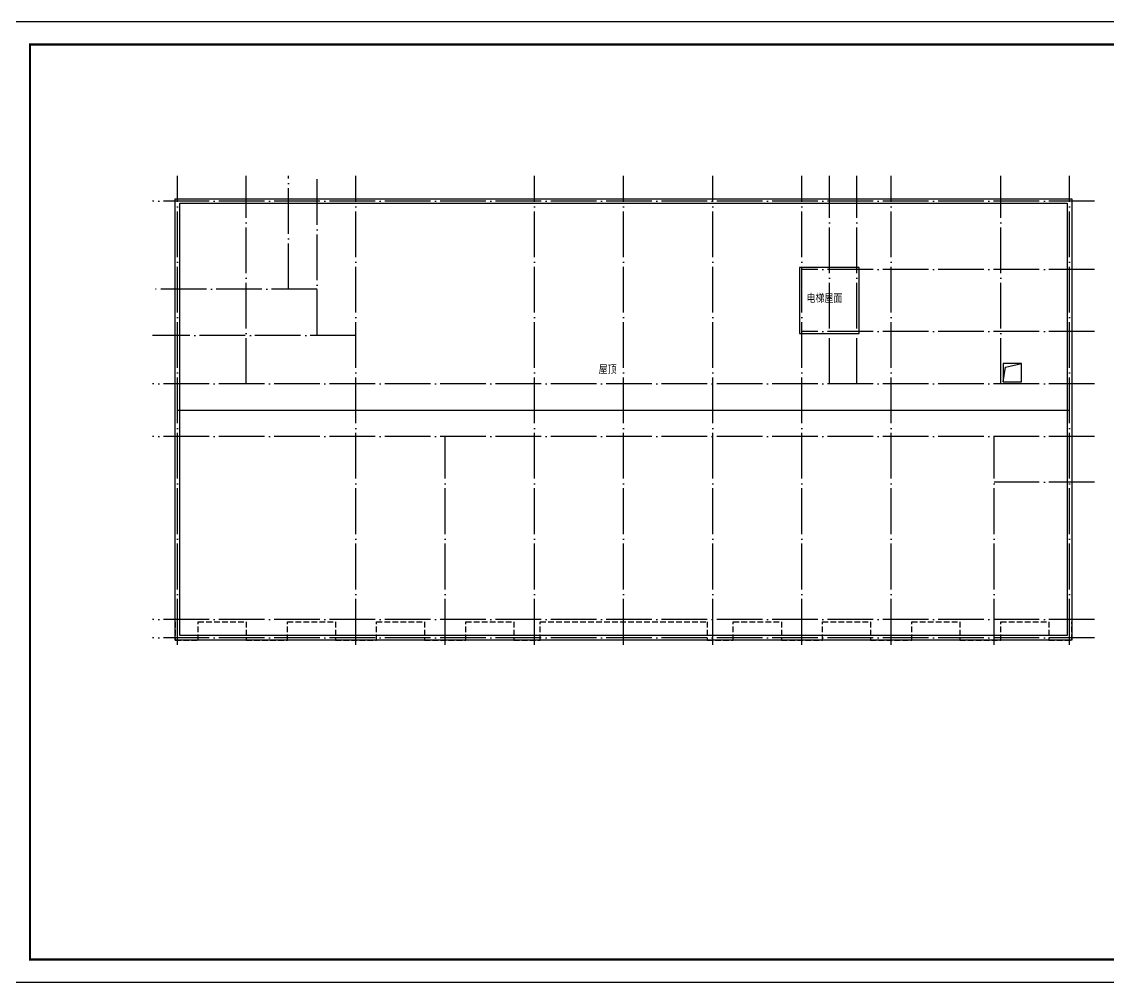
# Model space of a CAD drawing. Extents: x -695846 to 822170, y -413475 to 397179.
# Drawn here: x -298066 to -250554, y 86744 to 128744 of the extents above; entities that cross this region are included whole.
import ezdxf

# ---------------------------------------------------------------- set-up
doc = ezdxf.new("R2010")
doc.units = 0
doc.header["$LTSCALE"] = 1000
doc.header["$MEASUREMENT"] = 0
doc.linetypes.add('DASH', pattern=[0.35, 0.25, -0.1])
doc.linetypes.add('DOTE', pattern=[2.42, 2, -0.2, 0.02, -0.2])
for name, color, linetype in [('DOTE', 1, 'DOTE'), ('PUB_TEXT', 7, 'Continuous'), ('SPACE', 7, 'Continuous'), ('T-图框-175', 175, 'Continuous')]:
    doc.layers.add(name, color=color, linetype=linetype)
doc.styles.add('-黑体', font='simhei.ttf', dxfattribs={"width": 0.8})

msp = doc.modelspace()

# ---------------------------------------------------------------- linework, layer by layer
for points in [[(-291349, 121005), (-252149, 121005), (-252149, 101705), (-291349, 101705)], [(-291149, 120805), (-252349, 120805), (-252349, 101905), (-291149, 101905)], [(-264049, 115105), (-261449, 115105), (-261449, 118005), (-264049, 118005)], [(-255149, 113005), (-254349, 113005), (-254349, 113805), (-255149, 113805)]]:
    msp.add_lwpolyline(points, close=True)
for points in [[(-255149, 113005), (-255043, 113641), (-254349, 113805)], [(-291249, 111755), (-252249, 111755)]]:
    msp.add_lwpolyline(points)
at = {"layer": 'DOTE'}
for p, q in [((-291249, 101505), (-291249, 122005)), ((-288249, 112905), (-288249, 122005)), ((-286399, 117045), (-286399, 122005)), ((-285149, 115025), (-285149, 122005)), ((-283449, 101505), (-283449, 122005)), ((-275649, 101505), (-275649, 122005)), ((-271749, 101505), (-271749, 122005)), ((-267849, 101505), (-267849, 122005)), ((-263949, 101505), (-263949, 122005)), ((-262749, 112905), (-262749, 122005)), ((-261549, 112905), (-261549, 122005)), ((-260049, 101505), (-260049, 122005)), ((-255249, 112905), (-255249, 122005)), ((-252249, 101505), (-252249, 122005)), ((-251149, 120905), (-292349, 120905)), ((-251149, 117905), (-263949, 117905)), ((-285149, 117045), (-292349, 117045)), ((-283449, 115025), (-292349, 115025)), ((-251149, 115205), (-263949, 115205)), ((-251149, 112905), (-292349, 112905)), ((-251149, 110605), (-292349, 110605)), ((-279549, 101505), (-279549, 110605)), ((-255549, 101505), (-255549, 110605)), ((-251149, 108605), (-255549, 108605)), ((-251149, 102605), (-292349, 102605)), ((-251149, 101805), (-292349, 101805))]:
    msp.add_line(p, q, dxfattribs=at)
at = {"layer": 'SPACE', "color": 8, "linetype": 'DASH'}
msp.add_lwpolyline([(-291349, 102505), (-291349, 101705), (-290349, 101705), (-290349, 102505), (-288249, 102505), (-288249, 101705), (-286449, 101705), (-286449, 102505), (-284349, 102505), (-284349, 101705), (-282549, 101705), (-282549, 102505), (-280449, 102505), (-280449, 101705), (-278649, 101705), (-278649, 102505), (-276549, 102505), (-276549, 101705), (-275399, 101705), (-275399, 102505), (-268099, 102505), (-268099, 101705), (-266949, 101705), (-266949, 102505), (-264849, 102505), (-264849, 101705), (-263049, 101705), (-263049, 102505), (-260949, 102505), (-260949, 101705), (-259149, 101705), (-259149, 102505), (-257049, 102505), (-257049, 101705), (-255249, 101705), (-255249, 102505), (-253149, 102505), (-253149, 101705), (-252149, 101705), (-252149, 102505)], dxfattribs=at)
at = {"layer": 'T-图框-175'}
msp.add_lwpolyline([(-300204, 86744), (-225904, 86744), (-225904, 128744), (-300204, 128744)], close=True, dxfattribs=at)
at = {"layer": 'T-图框-175', "const_width": 100}
msp.add_lwpolyline([(-297704, 87744), (-226904, 87744), (-226904, 127744), (-297704, 127744)], close=True, dxfattribs=at)

# ---------------------------------------------------------------- texts
at = {"layer": 'PUB_TEXT', "style": '-黑体', "width": 0.8}
for s, p in [('电梯屋面', (-263750, 116487)), ('屋顶', (-272839, 113376))]:
    msp.add_text(s, height=350, dxfattribs=at).set_placement(p)

doc.saveas('drawing.dxf')
